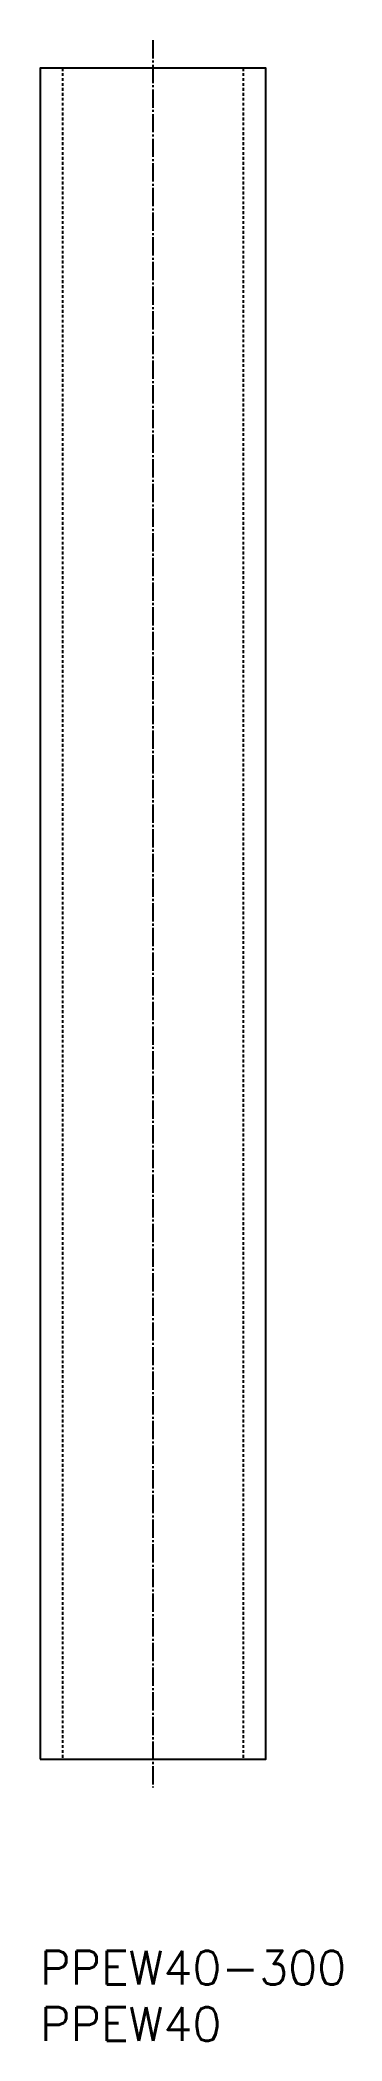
# Model space of a CAD drawing. Extents: x -226 to -172, y -3012 to -2657.
import ezdxf

# ---------------------------------------------------------------- set-up
doc = ezdxf.new("R2010")
doc.units = 0
doc.header["$LTSCALE"] = 0.25
doc.linetypes.add('CENTER', pattern=[17.5, 13, -1.5, 1.5, -1.5])
doc.linetypes.add('DASHED', pattern=[3.5, 2, -1.5])
doc.layers.get('0').update_dxf_attribs({"linetype": 'CONTINUOUS'})
doc.layers.add('CENTER', color=1, linetype='CENTER')
doc.styles.get("Standard").update_dxf_attribs({"font": 'txt', "bigfont": 'BIGFONT'})

msp = doc.modelspace()

# ---------------------------------------------------------------- linework, layer by layer
at = {"color": 3, "linetype": 'DASHED'}
for p, q in [((-221.59, -2661.58), (-221.59, -2961.58)), ((-189.59, -2661.58), (-189.59, -2961.58))]:
    msp.add_line(p, q, dxfattribs=at)
at = {"color": 7, "linetype": 'CONTINUOUS'}
msp.add_lwpolyline([(-225.59, -2961.58), (-185.59, -2961.58), (-185.59, -2661.58), (-225.59, -2661.58)], close=True, dxfattribs=at)
at = {"layer": 'CENTER', "color": 1, "linetype": 'CENTER'}
msp.add_line((-205.59, -2656.58), (-205.59, -2966.58), dxfattribs=at)

# ---------------------------------------------------------------- texts
at = {"color": 7, "linetype": 'CONTINUOUS'}
for s, p in [('PPEW40-300', (-225.59, -3001.58)), ('PPEW40', (-225.59, -3011.58))]:
    msp.add_text(s, height=6, dxfattribs=at).set_placement(p)

doc.saveas('drawing.dxf')
